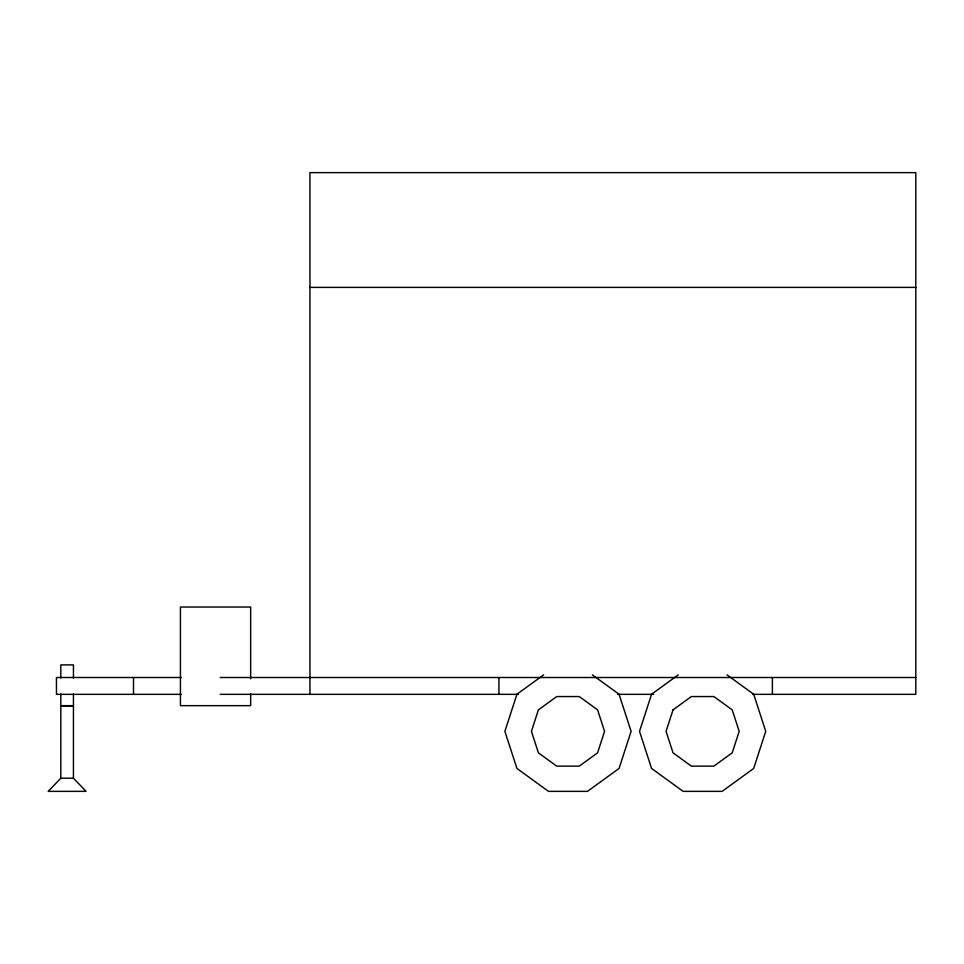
<?xml version="1.0" encoding="UTF-8"?>
<svg xmlns="http://www.w3.org/2000/svg" width="964" height="964" viewBox="0 0 964 964"><rect width="100%" height="100%" fill="white"/><g stroke="black" fill="none" stroke-linecap="round" stroke-linejoin="round"><path stroke-width="1.45" d="M60.816 778.213L48.2 791.36L86.061 791.36L73.445 778.213L73.445 705.889L60.816 705.889L60.816 778.213L73.445 778.213M543.636 674.848L516.933 694.249L504.883 731.339L516.933 768.441L548.492 791.36L587.498 791.36L619.057 768.441L631.107 731.339L619.057 694.249L592.354 674.848M678.27 674.848L651.568 694.249L639.518 731.339L651.568 768.441L683.127 791.36L722.132 791.36L753.691 768.441L765.741 731.339L753.691 694.249L726.989 674.848M309.95 287.368L915.8 287.368M181.353 677.511L56.454 677.511L56.454 694.345L181.353 694.345M220.226 677.511L915.8 677.511M220.226 694.345L518.451 694.345M617.635 694.345L653.688 694.345M752.86 694.345L915.8 694.345L915.8 172.64L309.95 172.64L309.95 694.345M772.393 677.511L772.393 694.345M498.918 677.511L498.918 694.345M250.652 678.764L250.652 607.043L180.437 607.043L180.437 705.66L250.652 705.66L250.652 693.706M133.502 677.511L133.502 694.345M73.445 677.993L73.445 664.895L60.816 664.895L60.816 677.993M73.445 694.008L73.445 705.66L60.816 705.66L60.816 694.008M538.406 709.853L531.429 731.339L538.406 752.836L556.698 766.127L579.292 766.127L597.584 752.836L604.561 731.339L597.584 709.853L579.292 696.562L556.698 696.562L538.406 709.853M673.041 709.853L666.064 731.339L673.041 752.836L691.333 766.127L713.926 766.127L732.206 752.836L739.195 731.339L732.206 709.853L713.926 696.562L691.333 696.562L673.041 709.853"/></g></svg>
